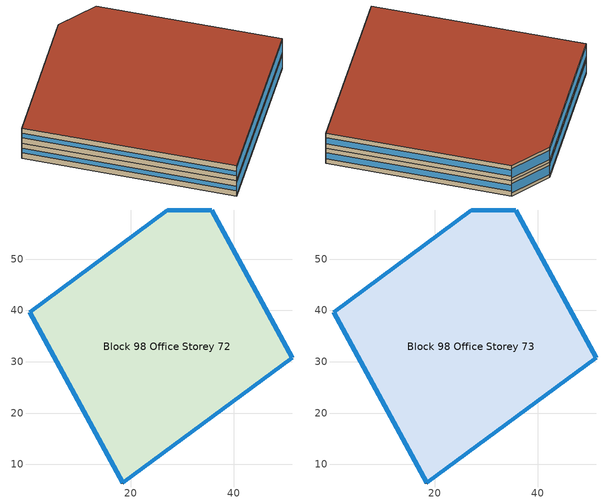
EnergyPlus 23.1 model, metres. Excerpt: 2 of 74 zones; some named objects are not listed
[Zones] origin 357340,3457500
Block 98 Office Storey 72
 floor outside (Project Floor): 35.77,59.58 51.48,30.76 18.38,6.38 0.26,39.66 27.1,59.58 z214.05
 wall outside (Project Wall): 27.1,59.58 0.26,39.66 18.38,6.38 51.48,30.76 35.77,59.58 27.1,59.58 z214.05:217.03
 window (Office_north_window_construction): 27.09,59.57 0.27,39.67 / 35.77,59.58 27.11,59.58 z214.65:216.43
 window (Office_west_window_construction): 0.26,39.64 18.37,6.39 z215.09:215.99
 window (Office_south_window_construction): 18.39,6.39 51.46,30.75 z214.5:216.58
 window (Office_east_window_construction): 51.47,30.78 35.78,59.56 z214.95:216.14
 roof outside (Project Ceiling): 51.48,30.76 35.77,59.58 27.1,59.58 0.26,39.66 18.38,6.38 z217.03
Block 98 Office Storey 73
 floor outside (Project Floor): 35.77,59.58 51.48,30.76 18.38,6.38 0.26,39.66 27.1,59.58 z217.03
 wall outside (Project Wall): 27.1,59.58 0.26,39.66 18.38,6.38 51.48,30.76 35.77,59.58 27.1,59.58 z217.03:220
 window (Office_north_window_construction): 27.09,59.57 0.27,39.67 / 35.77,59.58 27.11,59.58 z217.62:219.41
 window (Office_west_window_construction): 0.26,39.64 18.37,6.39 z218.07:218.96
 window (Office_south_window_construction): 18.39,6.39 51.46,30.75 z217.47:219.55
 window (Office_east_window_construction): 51.47,30.78 35.78,59.56 z217.92:219.11
 roof outside (Project Flat Roof): 51.48,30.76 35.77,59.58 27.1,59.58 0.26,39.66 18.38,6.38 z220
[Building]
Building_1: North Axis=0; Terrain=City; Loads Convergence Tolerance Value=0.04; Temperature Convergence Tolerance Value=0.4; Solar Distribution=FullExterior; Maximum Number of Warmup Days=25; Minimum Number of Warmup Days=6
[Site:Location]
CHN Design_Conditions: Latitude=30; Longitude=114; Time Zone=8; Elevation=12
[SIZINGPERIOD:DESIGNDAY] Day of Month=21; DryBulb Temperature Range Modifier Type=DefaultMultipliers; Humidity Condition Type=Wetbulb; Barometric Pressure=101181; Rain Indicator=No; Snow Indicator=No; Daylight Saving Time Indicator=No; Sky Clearness=0; Begin Environment Reset Mode=FullResetAtBeginEnvironment
Name | Month | Day Type | Maximum DryBulb Temperature | Daily DryBulb Temperature Range | Wetbulb or DewPoint at Maximum DryBulb | Wind Speed | Wind Direction | Solar Model Indicator | ASHRAE Clear Sky Optical Depth for Beam Irradiance taub | ASHRAE Clear Sky Optical Depth for Diffuse Irradiance taud
Ann Htg 99.6% Condns DB | 1 | WinterDesignDay | -10 | 0 | -4.8 | 1 | 340 | ASHRAEClearSky | 0 | 0
Ann Clg .4% Condns DB=>MWB | 7 | SummerDesignDay | 40 | 6.6 | 27.1 | 3.5 | 220 | ASHRAETau | 0.781 | 1.413
[MATERIAL]
DefaultMaterial: Roughness=Rough; Thickness=0.1; Conductivity=0.1; Density=1000; Specific Heat=1000; Thermal Absorptance=0.9; Solar Absorptance=0.7; Visible Absorptance=0.7
[WINDOWMATERIAL:SIMPLEGLAZINGSYSTEM] UFactor=3; Visible Transmittance=0.6
Name | Solar Heat Gain Coefficient
Office_east_window; Office_south_window; Office_west_window | 0.3
Office_north_window | 0.35
[CONSTRUCTION]
Project Wall; Project Floor; Project Flat Roof; Project Ceiling: DefaultMaterial
Office_east_window_construction: Office_east_window
Office_south_window_construction: Office_south_window
Office_west_window_construction: Office_west_window
Office_north_window_construction: Office_north_window
[SPACE] Ceiling Height=autocalculate; Volume=autocalculate; Floor Area=autocalculate; Space Type=Office
Name | Zone
Block 98 Office Storey 72_space | Block 98 Office Storey 72
Block 98 Office Storey 73_space | Block 98 Office Storey 73
[SPACELIST]
Office: Block 98 Office Storey 0_space, Block 98 Office Storey 1_space, Block 98 Office Storey 2_space, Block 98 Office Storey 3_space, Block 98 Office Storey 4_space, Block 98 Office Storey 5_space, Block 98 Office Storey 6_space, Block 98 Office Storey 7_space, Block 98 Office Storey 8_space, Block 98 Office Storey 9_space, Block 98 Office Storey 10_space, Block 98 Office Storey 11_space, Block 98 Office Storey 12_space, Block 98 Office Storey 13_space, Block 98 Office Storey 14_space, Block 98 Office Storey 15_space, Block 98 Office Storey 16_space, Block 98 Office Storey 17_space, Block 98 Office Storey 18_space, Block 98 Office Storey 19_space, Block 98 Office Storey 20_space, Block 98 Office Storey 21_space, Block 98 Office Storey 22_space, Block 98 Office Storey 23_space, Block 98 Office Storey 24_space, Block 98 Office Storey 25_space, Block 98 Office Storey 26_space, Block 98 Office Storey 27_space, Block 98 Office Storey 28_space, Block 98 Office Storey 29_space, Block 98 Office Storey 30_space, Block 98 Office Storey 31_space, Block 98 Office Storey 32_space, Block 98 Office Storey 33_space, Block 98 Office Storey 34_space, Block 98 Office Storey 35_space, Block 98 Office Storey 36_space, Block 98 Office Storey 37_space, Block 98 Office Storey 38_space, Block 98 Office Storey 39_space, Block 98 Office Storey 40_space, Block 98 Office Storey 41_space, Block 98 Office Storey 42_space, Block 98 Office Storey 43_space, Block 98 Office Storey 44_space, Block 98 Office Storey 45_space, Block 98 Office Storey 46_space, Block 98 Office Storey 47_space, Block 98 Office Storey 48_space, Block 98 Office Storey 49_space, Block 98 Office Storey 50_space, Block 98 Office Storey 51_space, Block 98 Office Storey 52_space, Block 98 Office Storey 53_space, Block 98 Office Storey 54_space, Block 98 Office Storey 55_space, Block 98 Office Storey 56_space, Block 98 Office Storey 57_space, Block 98 Office Storey 58_space, Block 98 Office Storey 59_space, Block 98 Office Storey 60_space, Block 98 Office Storey 61_space, Block 98 Office Storey 62_space, Block 98 Office Storey 63_space, Block 98 Office Storey 64_space, Block 98 Office Storey 65_space, Block 98 Office Storey 66_space, Block 98 Office Storey 67_space, Block 98 Office Storey 68_space, Block 98 Office Storey 69_space, Block 98 Office Storey 70_space, Block 98 Office Storey 71_space, Block 98 Office Storey 72_space, Block 98 Office Storey 73_space
[ZONE] Type=1; Multiplier=1; Ceiling Height=autocalculate; Volume=autocalculate; Floor Area=autocalculate; Part of Total Floor Area=Yes
Block 98 Office Storey 72; Block 98 Office Storey 73
[PEOPLE]
People_for_office: Zone or ZoneList or Space or SpaceList=Office; Number of People Schedule=SeasonalSchedule_Schedule_office_people; Number of People Calculation Method=People/Area; People per Floor Area=0.1; Fraction Radiant=0.3; Sensible Heat Fraction=autocalculate; Activity Level Schedule=SeasonalSchedule_Schedule_office_activity; Carbon Dioxide Generation Rate=3.82e-08; Enable ASHRAE 55 Comfort Warnings=No; Mean Radiant Temperature Calculation Type=ZoneAveraged; Clothing Insulation Calculation Method=ClothingInsulationSchedule; Cold Stress Temperature Threshold=15.56; Heat Stress Temperature Threshold=30
[LIGHTS]
Light_for_office: Zone or ZoneList or Space or SpaceList=Office; Schedule=SeasonalSchedule_office_lighting; Design Level Calculation Method=Watts/Area; Watts per Zone Floor Area=8; Return Air Fraction=0; Fraction Radiant=0.32; Fraction Visible=0.25; Fraction Replaceable=1; EndUse Subcategory=General; Return Air Fraction Calculated from Plenum Temperature=No; Return Air Fraction Function of Plenum Temperature Coefficient 1=0; Return Air Fraction Function of Plenum Temperature Coefficient 2=0
[ELECTRICEQUIPMENT]
Equipment_for_office: Zone or ZoneList or Space or SpaceList=Office; Schedule=SeasonalSchedule_Schedule_office_equipment; Design Level Calculation Method=Watts/Area; Watts per Zone Floor Area=15; Fraction Latent=0; Fraction Radiant=0; Fraction Lost=0; EndUse Subcategory=Electric Equipment
[DAYLIGHTING:CONTROLS] Illuminance Setpoint at Reference Point 1=300
Name | Zone or Space | Glare Calculation Daylighting Reference Point | Daylighting Reference Point 1
Dlight_Block 98 Office Storey 72 | Block 98 Office Storey 72 | Rpoint_Block 98 Office Storey 72 | Rpoint_Block 98 Office Storey 72
Dlight_Block 98 Office Storey 73 | Block 98 Office Storey 73 | Rpoint_Block 98 Office Storey 73 | Rpoint_Block 98 Office Storey 73
[HVACTEMPLATE:ZONE:IDEALLOADSAIRSYSTEM] Template Thermostat=Thermostat_for_office; Maximum Heating Supply Air Temperature=50; Minimum Cooling Supply Air Temperature=13; Maximum Heating Supply Air Humidity Ratio=0.0156; Minimum Cooling Supply Air Humidity Ratio=0.0077; Heating Limit=NoLimit; Cooling Limit=NoLimit; Dehumidification Control Type=ConstantSensibleHeatRatio; Cooling Sensible Heat Ratio=0.7; Dehumidification Setpoint=60; Humidification Control Type=None; Humidification Setpoint=30; Outdoor Air Method=DetailedSpecification; Outdoor Air Flow Rate per Person=0.00944; Outdoor Air Flow Rate per Zone Floor Area=0; Outdoor Air Flow Rate per Zone=0; Design Specification Outdoor Air Object=Ventilation_for_office; Demand Controlled Ventilation Type=None; Outdoor Air Economizer Type=NoEconomizer; Heat Recovery Type=None; Sensible Heat Recovery Effectiveness=0.7; Latent Heat Recovery Effectiveness=0.65
Block 98 Office Storey 72; Block 98 Office Storey 73
[DESIGNSPECIFICATION:OUTDOORAIR]
Ventilation_for_office: Outdoor Air Method=Flow/Person; Outdoor Air Flow per Person=0.00833333; Outdoor Air Flow per Zone Floor Area=0; Outdoor Air Flow per Zone=0; Outdoor Air Flow Air Changes per Hour=0
[SCHEDULE:DAY:HOURLY]
Schedule_office_lighting_weekday_hourly: 0.1, 0.1, 0.1, 0.1, 0.1, 0.1, 0.1, 0.2, 0.5, 0.95, 0.95, 0.95, 0.8, 0.8, 0.95, 0.95, 0.95, 0.95, 0.95, 0.95, 0.95, 0.8, 0.5, 0.1
Schedule_office_lighting_holiday_hourly; Schedule_office_equipment_holiday_hourly: 0.1, 0.1, 0.1, 0.1, 0.1, 0.1, 0.1, 0.1, 0.1, 0.1, 0.1, 0.1, 0.1, 0.3, 0.3, 0.3, 0.3, 0.3, 0.3, 0.3, 0.3, 0.3, 0.1, 0.1
Schedule_office_equipment_weekday_hourly: 0.1, 0.1, 0.1, 0.1, 0.1, 0.1, 0.1, 0.2, 0.5, 0.95, 0.95, 0.95, 0.5, 0.5, 0.95, 0.95, 0.95, 0.95, 0.95, 0.95, 0.4, 0.4, 0.3, 0.1
Schedule_office_people_weekday_hourly: 0.1, 0.1, 0.1, 0.1, 0.1, 0.1, 0.1, 0.5, 0.95, 0.95, 0.95, 0.8, 0.8, 0.95, 0.95, 0.95, 0.95, 0.95, 0.8, 0.5, 0.5, 0.3, 0.1, 0.1
Schedule_office_people_holiday_hourly: 0.1, 0.1, 0.1, 0.1, 0.1, 0.1, 0.1, 0.1, 0.1, 0.1, 0.1, 0.1, 0.1, 0.3, 0.3, 0.3, 0.3, 0.3, 0.3, 0.1, 0.1, 0.1, 0.1, 0.1
Schedule_office_activity_weekday_hourly; Schedule_office_activity_holiday_hourly: 144, 144, 144, 144, 144, 144, 144, 144, 144, 144, 144, 144, 144, 144, 144, 144, 144, 144, 144, 144, 144, 144, 144, 144
[SCHEDULE:WEEK:DAILY]
Schedule_office_lighting_weekly: Schedule_office_lighting_holiday_hourly, Schedule_office_lighting_weekday_hourly, Schedule_office_lighting_weekday_hourly, Schedule_office_lighting_weekday_hourly, Schedule_office_lighting_weekday_hourly, Schedule_office_lighting_weekday_hourly, Schedule_office_lighting_holiday_hourly, Schedule_office_lighting_holiday_hourly, Schedule_office_lighting_weekday_hourly, Schedule_office_lighting_weekday_hourly, Schedule_office_lighting_holiday_hourly, Schedule_office_lighting_holiday_hourly
Schedule_office_equipment_weekly: Schedule_office_equipment_holiday_hourly, Schedule_office_equipment_weekday_hourly, Schedule_office_equipment_weekday_hourly, Schedule_office_equipment_weekday_hourly, Schedule_office_equipment_weekday_hourly, Schedule_office_equipment_weekday_hourly, Schedule_office_equipment_holiday_hourly, Schedule_office_equipment_holiday_hourly, Schedule_office_equipment_weekday_hourly, Schedule_office_equipment_weekday_hourly, Schedule_office_equipment_holiday_hourly, Schedule_office_equipment_holiday_hourly
Schedule_office_people_weekly: Schedule_office_people_holiday_hourly, Schedule_office_people_weekday_hourly, Schedule_office_people_weekday_hourly, Schedule_office_people_weekday_hourly, Schedule_office_people_weekday_hourly, Schedule_office_people_weekday_hourly, Schedule_office_people_holiday_hourly, Schedule_office_people_holiday_hourly, Schedule_office_people_weekday_hourly, Schedule_office_people_weekday_hourly, Schedule_office_people_holiday_hourly, Schedule_office_people_holiday_hourly
Schedule_office_activity_weekly: Schedule_office_activity_holiday_hourly, Schedule_office_activity_weekday_hourly, Schedule_office_activity_weekday_hourly, Schedule_office_activity_weekday_hourly, Schedule_office_activity_weekday_hourly, Schedule_office_activity_weekday_hourly, Schedule_office_activity_holiday_hourly, Schedule_office_activity_holiday_hourly, Schedule_office_activity_weekday_hourly, Schedule_office_activity_weekday_hourly, Schedule_office_activity_holiday_hourly, Schedule_office_activity_holiday_hourly
[SCHEDULE:YEAR]
SeasonalSchedule_office_lighting: Schedule_office_lighting_weekly, 1, 1, 12, 31
SeasonalSchedule_Schedule_office_equipment: Schedule_office_equipment_weekly, 1, 1, 12, 31
SeasonalSchedule_Schedule_office_people: Schedule_office_people_weekly, 1, 1, 12, 31
SeasonalSchedule_Schedule_office_activity: Schedule_office_activity_weekly, 1, 1, 12, 31
